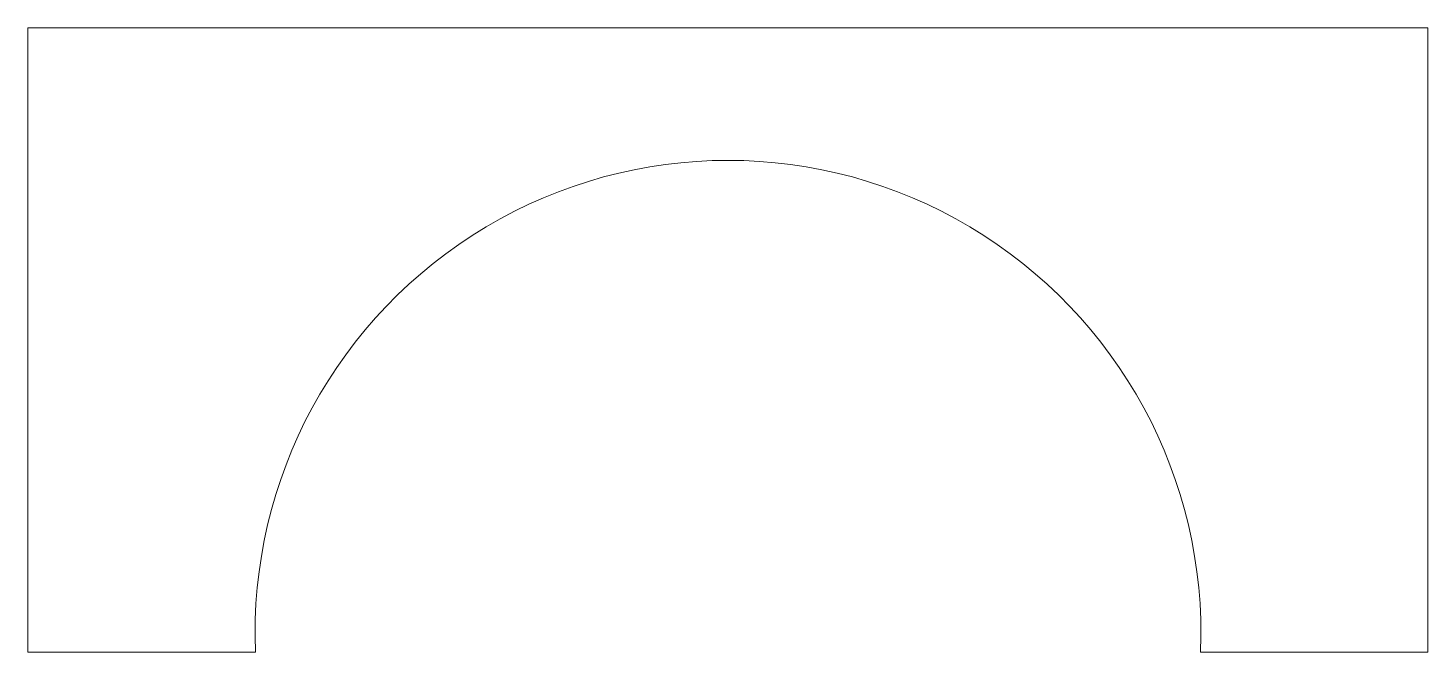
# Model space of a CAD drawing. Header units: millimetres. Extents: x 3 to 77, y 2 to 35.
import ezdxf

# ---------------------------------------------------------------- set-up
doc = ezdxf.new("R2010")
doc.units = ezdxf.units.MM

msp = doc.modelspace()

# ---------------------------------------------------------------- linework, layer by layer
at = {"color": 7, "linetype": 'Continuous', "lineweight": 15}
for p, q in [((76.998, 34.977), (2.998, 34.977)), ((2.998, 34.977), (2.998, 1.977)), ((76.998, 1.977), (76.998, 34.977)), ((2.998, 1.977), (15.018, 1.977)), ((64.978, 1.977), (76.998, 1.977))]:
    msp.add_line(p, q, dxfattribs=at)
msp.add_arc((39.998, 2.977), 25, 357.70756, 182.29244, dxfattribs=at)

doc.saveas('drawing.dxf')
